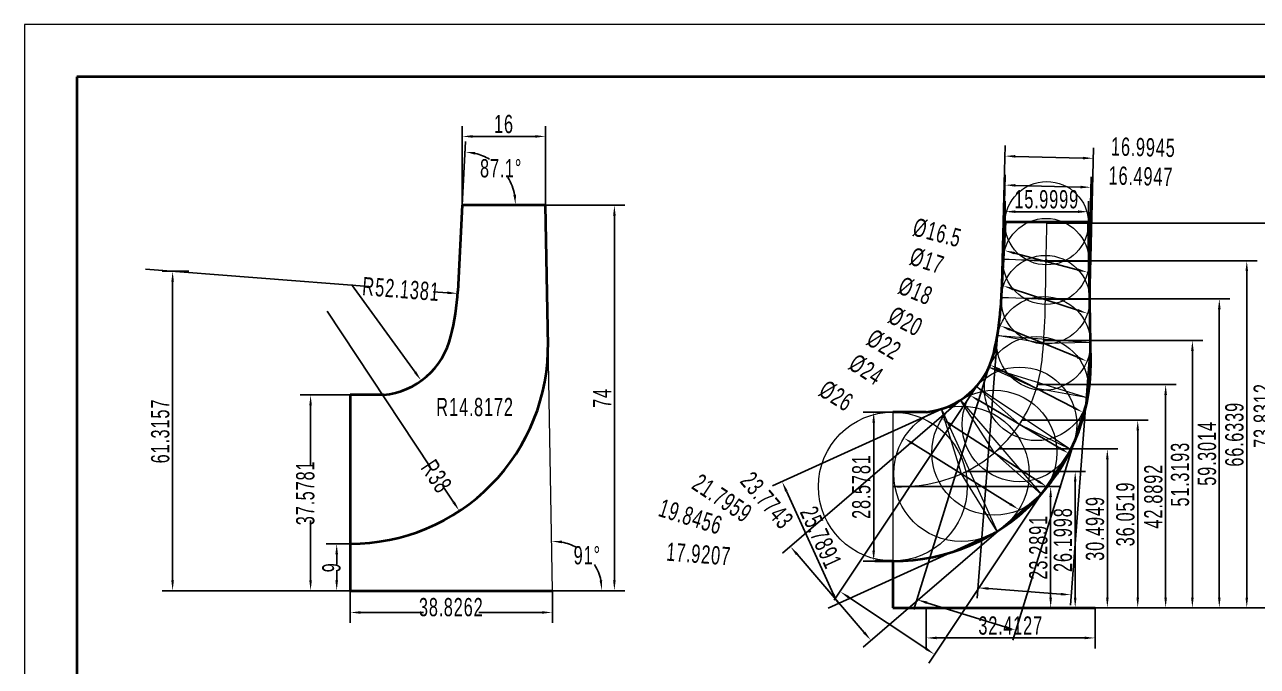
# Model space of a CAD drawing. Header units: millimetres. Extents: x -210 to 210, y -148 to 148.
# Drawn here: x -210 to 26.6, y 25.4 to 148.5 of the extents above; entities that cross this region are included whole.
import ezdxf

# ---------------------------------------------------------------- set-up
doc = ezdxf.new("R2010")
doc.units = ezdxf.units.MM
doc.header["$PDSIZE"] = -10
doc.layers.get('0').update_dxf_attribs({"lineweight": 35})
for name, color, linetype, lineweight in [('尺寸线层', 3, 'Continuous', 18), ('粗实线层', 7, 'Continuous', 35), ('细实线层', 7, 'Continuous', 18)]:
    doc.layers.add(name, color=color, linetype=linetype, lineweight=lineweight)
doc.styles.add('标准', font='FSGB2312.ttf', dxfattribs={"width": 0.667})
doc.dimstyles.new('标准', dxfattribs={"dimtxt": 3.5, "dimasz": 2, "dimexe": 2, "dimexo": 0, "dimgap": 0, "dimtad": 1, "dimdec": 4, "dimdsep": 46, "dimtxsty": '标准', "dimblk": '_CAXARROW', "dimcen": 0, "dimdle": 8, "dimazin": 2, "dimtfac": 0.707107, "dimtdec": 4, "dimtmove": 2, "dimatfit": 3, "dimfxl": 0, "dimfrac": 2, "dimtolj": 1, "dimarcsym": 0})

# ---------------------------------------------------------------- blocks, each defined once
blk = doc.blocks.new('$CAXA_FRAME_13B17AC1$')
at = {"layer": '粗实线层'}
for p, q in [((-200, 138.5), (-200, -138.5)), ((200, 138.5), (-200, 138.5))]:
    blk.add_line(p, q, dxfattribs=at)
at = {"layer": '细实线层'}
for p, q in [((210, 148.5), (-210, 148.5)), ((-210, 148.5), (-210, -148.5))]:
    blk.add_line(p, q, dxfattribs=at)
blk = doc.blocks.new('_CAXARROW_1')
blk.add_hatch(color=0).paths.add_polyline_path([(0, 0), (-1, 0.125), (-1, -0.125)], flags=0)
blk = doc.blocks.new('*X3')
at = {"layer": '尺寸线层', "color": 0, "linetype": 'Continuous', "lineweight": -2, "transparency": 16777216}
blk.add_line((-108.71, 39.86), (-97.19, 39.86), dxfattribs=at)
for start, end in [(60.8622, 78.945), (12.055, 31.971)]:
    blk.add_arc((-108.71, 39.86), 9.52, start, end, dxfattribs=at)
at = {"layer": '尺寸线层', "color": 0, "lineweight": -2, "transparency": 16777216, "xscale": 2, "yscale": 2, "zscale": 2}
for p, rotation in [((-108.87, 49.39), 174.972476235462), ((-99.19, 39.86), 276.0275237645379)]:
    blk.add_blockref('_CAXARROW_1', p, dxfattribs=dict(at, rotation=rotation))
at = {"layer": '尺寸线层', "color": 0, "transparency": 16777216, "insert": (-102.03, 46.66), "char_height": 3.5, "width": 8.7979, "attachment_point": 5, "line_spacing_factor": 1.15057, "style": '标准'}
blk.add_mtext('\\T1.1;91%%D', dxfattribs=at)
blk = doc.blocks.new('_CAXARROW')
blk.add_hatch(color=0).paths.add_polyline_path([(0, 0), (-1, 0.125), (-1, -0.125)], flags=0)
blk = doc.blocks.new('*X5')
at = {"layer": '尺寸线层', "color": 0, "linetype": 'Continuous', "lineweight": -2, "transparency": 16777216}
for p, q in [((-110, 113.86), (-94.81, 113.86)), ((-96.81, 111.86), (-96.81, 41.86)), ((-108.71, 39.86), (-94.81, 39.86))]:
    blk.add_line(p, q, dxfattribs=at)
at = {"layer": '尺寸线层', "color": 0, "lineweight": -2, "transparency": 16777216, "xscale": 2, "yscale": 2, "zscale": 2}
for p, rotation in [((-96.81, 113.86), 90), ((-96.81, 39.86), 270)]:
    blk.add_blockref('_CAXARROW_1', p, dxfattribs=dict(at, rotation=rotation))
at = {"layer": '尺寸线层', "color": 0, "transparency": 16777216, "insert": (-99.16, 76.86), "char_height": 3.5, "width": 7, "attachment_point": 5, "rotation": 90, "line_spacing_factor": 1.15057, "style": '标准'}
blk.add_mtext('\\T1.1;74', dxfattribs=at)
blk = doc.blocks.new('*X6')
at = {"layer": '尺寸线层', "color": 0, "linetype": 'Continuous', "lineweight": -2, "transparency": 16777216}
for p, q in [((-126, 113.86), (-126, 129.05)), ((-110, 113.86), (-110, 129.05)), ((-124, 127.05), (-112, 127.05))]:
    blk.add_line(p, q, dxfattribs=at)
at = {"layer": '尺寸线层', "color": 0, "lineweight": -2, "transparency": 16777216, "xscale": 2, "yscale": 2, "zscale": 2, "rotation": 180}
blk.add_blockref('_CAXARROW_1', (-126, 127.05), dxfattribs=at)
at = {"layer": '尺寸线层', "color": 0, "lineweight": -2, "transparency": 16777216, "xscale": 2, "yscale": 2, "zscale": 2}
blk.add_blockref('_CAXARROW_1', (-110, 127.05), dxfattribs=at)
at = {"layer": '尺寸线层', "color": 0, "transparency": 16777216, "insert": (-118, 129.41), "char_height": 3.5, "width": 7, "attachment_point": 5, "line_spacing_factor": 1.15057, "style": '标准'}
blk.add_mtext('\\T1.1;16', dxfattribs=at)
blk = doc.blocks.new('*X7')
at = {"layer": '尺寸线层', "color": 0, "linetype": 'Continuous', "lineweight": -2, "transparency": 16777216}
blk.add_line((-126, 113.86), (-125.38, 126.09), dxfattribs=at)
for start, end in [(59.2915, 75.8917), (11.2033, 31.2073)]:
    blk.add_arc((-126, 113.86), 10.24, start, end, dxfattribs=at)
at = {"layer": '尺寸线层', "color": 0, "lineweight": -2, "transparency": 16777216, "xscale": 2, "yscale": 2, "zscale": 2}
for p, rotation in [((-125.48, 124.1), 171.4933758377572), ((-115.76, 113.86), 275.6016634999436)]:
    blk.add_blockref('_CAXARROW_1', p, dxfattribs=dict(at, rotation=rotation))
at = {"layer": '尺寸线层', "color": 0, "transparency": 16777216, "insert": (-118.57, 120.92), "char_height": 3.5, "width": 15.9049, "attachment_point": 5, "line_spacing_factor": 1.15057, "style": '标准'}
blk.add_mtext('\\T1.1;87.1%%D', dxfattribs=at)
blk = doc.blocks.new('*X8')
at = {"layer": '尺寸线层', "color": 0, "linetype": 'Continuous', "lineweight": -2, "transparency": 16777216}
blk.add_line((-147.28, 98.66), (-135.05, 81.81), dxfattribs=at)
at = {"layer": '尺寸线层', "color": 0, "lineweight": -2, "transparency": 16777216, "xscale": 2, "yscale": 2, "zscale": 2, "rotation": 305.9580076394519}
blk.add_blockref('_CAXARROW_1', (-133.88, 80.19), dxfattribs=at)
at = {"layer": '尺寸线层', "color": 0, "transparency": 16777216, "insert": (-123.55, 75.1), "char_height": 3.5, "width": 20.1398, "attachment_point": 5, "line_spacing_factor": 1.15057, "style": '标准'}
blk.add_mtext('\\T1.1;R14.8172', dxfattribs=at)
blk = doc.blocks.new('*X9')
at = {"layer": '尺寸线层', "color": 0, "linetype": 'Continuous', "lineweight": -2, "transparency": 16777216}
for p, q in [((-186.82, 101.61), (-143.92, 98.24)), ((-128.87, 97.05), (-131.56, 97.26))]:
    blk.add_line(p, q, dxfattribs=at)
at = {"layer": '尺寸线层', "color": 0, "lineweight": -2, "transparency": 16777216, "xscale": 2, "yscale": 2, "zscale": 2, "rotation": 355.5006419144563}
blk.add_blockref('_CAXARROW_1', (-126.87, 96.9), dxfattribs=at)
at = {"layer": '尺寸线层', "color": 0, "transparency": 16777216, "insert": (-137.74, 97.75), "char_height": 3.5, "width": 20.1398, "attachment_point": 5, "rotation": 355.5006, "line_spacing_factor": 1.15057, "style": '标准'}
blk.add_mtext('\\T1.1;R52.1381', dxfattribs=at)
blk = doc.blocks.new('*X10')
at = {"layer": '尺寸线层', "color": 0, "linetype": 'Continuous', "lineweight": -2, "transparency": 16777216}
for p, q in [((-178.49, 101.18), (-183.6, 101.18)), ((-181.6, 99.18), (-181.6, 41.86)), ((-147.53, 39.86), (-183.6, 39.86))]:
    blk.add_line(p, q, dxfattribs=at)
at = {"layer": '尺寸线层', "color": 0, "lineweight": -2, "transparency": 16777216, "xscale": 2, "yscale": 2, "zscale": 2}
for p, rotation in [((-181.6, 101.18), 90), ((-181.6, 39.86), 270)]:
    blk.add_blockref('_CAXARROW_1', p, dxfattribs=dict(at, rotation=rotation))
at = {"layer": '尺寸线层', "color": 0, "transparency": 16777216, "insert": (-183.96, 70.52), "char_height": 3.5, "width": 16.3087, "attachment_point": 5, "rotation": 90, "line_spacing_factor": 1.15057, "style": '标准'}
blk.add_mtext('\\T1.1;61.3157', dxfattribs=at)
blk = doc.blocks.new('*X11')
at = {"layer": '尺寸线层', "color": 0, "linetype": 'Continuous', "lineweight": -2, "transparency": 16777216}
for p, q in [((-29.2, 62.77), (-6.36, 62.77)), ((-8.36, 60.77), (-8.36, 38.57)), ((-4.54, 36.57), (-10.36, 36.57))]:
    blk.add_line(p, q, dxfattribs=at)
at = {"layer": '尺寸线层', "color": 0, "lineweight": -2, "transparency": 16777216, "xscale": 2, "yscale": 2, "zscale": 2}
for p, rotation in [((-8.36, 62.77), 90), ((-8.36, 36.57), 270)]:
    blk.add_blockref('_CAXARROW_1', p, dxfattribs=dict(at, rotation=rotation))
at = {"layer": '尺寸线层', "color": 0, "transparency": 16777216, "insert": (-10.71, 49.67), "char_height": 3.5, "width": 12.8057, "attachment_point": 5, "rotation": 90, "line_spacing_factor": 1.15057, "style": '标准'}
blk.add_mtext('\\T1.1;26.1998', dxfattribs=at)
blk = doc.blocks.new('*X12')
at = {"layer": '尺寸线层', "color": 0, "linetype": 'Continuous', "lineweight": -2, "transparency": 16777216}
for p, q in [((-23.05, 67.07), (-0.19, 67.07)), ((-2.19, 65.07), (-2.19, 38.57)), ((-4.54, 36.57), (-0.19, 36.57))]:
    blk.add_line(p, q, dxfattribs=at)
at = {"layer": '尺寸线层', "color": 0, "lineweight": -2, "transparency": 16777216, "xscale": 2, "yscale": 2, "zscale": 2}
for p, rotation in [((-2.19, 67.07), 90), ((-2.19, 36.57), 270)]:
    blk.add_blockref('_CAXARROW_1', p, dxfattribs=dict(at, rotation=rotation))
at = {"layer": '尺寸线层', "color": 0, "transparency": 16777216, "insert": (-4.55, 51.82), "char_height": 3.5, "width": 16.1068, "attachment_point": 5, "rotation": 90, "line_spacing_factor": 1.15057, "style": '标准'}
blk.add_mtext('\\T1.1;30.4949', dxfattribs=at)
blk = doc.blocks.new('*X13')
at = {"layer": '尺寸线层', "color": 0, "linetype": 'Continuous', "lineweight": -2, "transparency": 16777216}
for p, q in [((-18.51, 72.62), (5.64, 72.62)), ((3.64, 70.62), (3.64, 38.57)), ((-4.54, 36.57), (5.64, 36.57))]:
    blk.add_line(p, q, dxfattribs=at)
at = {"layer": '尺寸线层', "color": 0, "lineweight": -2, "transparency": 16777216, "xscale": 2, "yscale": 2, "zscale": 2}
for p, rotation in [((3.64, 72.62), 90), ((3.64, 36.57), 270)]:
    blk.add_blockref('_CAXARROW_1', p, dxfattribs=dict(at, rotation=rotation))
at = {"layer": '尺寸线层', "color": 0, "transparency": 16777216, "insert": (1.28, 54.6), "char_height": 3.5, "width": 16.0816, "attachment_point": 5, "rotation": 90, "line_spacing_factor": 1.15057, "style": '标准'}
blk.add_mtext('\\T1.1;36.0519', dxfattribs=at)
blk = doc.blocks.new('*X14')
at = {"layer": '尺寸线层', "color": 0, "linetype": 'Continuous', "lineweight": -2, "transparency": 16777216}
for p, q in [((-15.55, 79.46), (11, 79.46)), ((9, 77.46), (9, 38.57)), ((-4.54, 36.57), (11, 36.57))]:
    blk.add_line(p, q, dxfattribs=at)
at = {"layer": '尺寸线层', "color": 0, "lineweight": -2, "transparency": 16777216, "xscale": 2, "yscale": 2, "zscale": 2}
for p, rotation in [((9, 79.46), 90), ((9, 36.57), 270)]:
    blk.add_blockref('_CAXARROW_1', p, dxfattribs=dict(at, rotation=rotation))
at = {"layer": '尺寸线层', "color": 0, "transparency": 16777216, "insert": (6.65, 58.01), "char_height": 3.5, "width": 16.3844, "attachment_point": 5, "rotation": 90, "line_spacing_factor": 1.15057, "style": '标准'}
blk.add_mtext('\\T1.1;42.8892', dxfattribs=at)
blk = doc.blocks.new('*X15')
at = {"layer": '尺寸线层', "color": 0, "linetype": 'Continuous', "lineweight": -2, "transparency": 16777216}
for p, q in [((-14.38, 87.89), (16.13, 87.89)), ((14.13, 85.89), (14.13, 38.57)), ((-4.54, 36.57), (16.13, 36.57))]:
    blk.add_line(p, q, dxfattribs=at)
at = {"layer": '尺寸线层', "color": 0, "lineweight": -2, "transparency": 16777216, "xscale": 2, "yscale": 2, "zscale": 2}
for p, rotation in [((14.13, 87.89), 90), ((14.13, 36.57), 270)]:
    blk.add_blockref('_CAXARROW_1', p, dxfattribs=dict(at, rotation=rotation))
at = {"layer": '尺寸线层', "color": 0, "transparency": 16777216, "insert": (11.77, 62.23), "char_height": 3.5, "width": 16.2835, "attachment_point": 5, "rotation": 90, "line_spacing_factor": 1.15057, "style": '标准'}
blk.add_mtext('\\T1.1;51.3193', dxfattribs=at)
blk = doc.blocks.new('*X16')
at = {"layer": '尺寸线层', "color": 0, "linetype": 'Continuous', "lineweight": -2, "transparency": 16777216}
for p, q in [((-14.07, 95.87), (21.3, 95.87)), ((19.3, 93.87), (19.3, 38.57)), ((-4.54, 36.57), (21.3, 36.57))]:
    blk.add_line(p, q, dxfattribs=at)
at = {"layer": '尺寸线层', "color": 0, "lineweight": -2, "transparency": 16777216, "xscale": 2, "yscale": 2, "zscale": 2}
for p, rotation in [((19.3, 95.87), 90), ((19.3, 36.57), 270)]:
    blk.add_blockref('_CAXARROW_1', p, dxfattribs=dict(at, rotation=rotation))
at = {"layer": '尺寸线层', "color": 0, "transparency": 16777216, "insert": (16.95, 66.22), "char_height": 3.5, "width": 12.8562, "attachment_point": 5, "rotation": 90, "line_spacing_factor": 1.15057, "style": '标准'}
blk.add_mtext('\\T1.1;59.3014', dxfattribs=at)
blk = doc.blocks.new('*X17')
at = {"layer": '尺寸线层', "color": 0, "linetype": 'Continuous', "lineweight": -2, "transparency": 16777216}
for p, q in [((-13.95, 103.2), (26.57, 103.2)), ((24.57, 101.2), (24.57, 38.57)), ((-4.54, 36.57), (26.57, 36.57))]:
    blk.add_line(p, q, dxfattribs=at)
at = {"layer": '尺寸线层', "color": 0, "lineweight": -2, "transparency": 16777216, "xscale": 2, "yscale": 2, "zscale": 2}
for p, rotation in [((24.57, 103.2), 90), ((24.57, 36.57), 270)]:
    blk.add_blockref('_CAXARROW_1', p, dxfattribs=dict(at, rotation=rotation))
at = {"layer": '尺寸线层', "color": 0, "transparency": 16777216, "insert": (22.21, 69.89), "char_height": 3.5, "width": 16.4349, "attachment_point": 5, "rotation": 90, "line_spacing_factor": 1.15057, "style": '标准'}
blk.add_mtext('\\T1.1;66.6339', dxfattribs=at)
blk = doc.blocks.new('*X18')
at = {"layer": '尺寸线层', "color": 0, "linetype": 'Continuous', "lineweight": -2, "transparency": 16777216}
for p, q in [((-34.04, 74.74), (-66.45, 59.99)), ((-63.8, 59), (-54.78, 39.17)), ((-23.36, 51.26), (-55.77, 36.52))]:
    blk.add_line(p, q, dxfattribs=at)
at = {"layer": '尺寸线层', "color": 0, "lineweight": -2, "transparency": 16777216, "xscale": 2, "yscale": 2, "zscale": 2}
for p, rotation in [((-64.63, 60.82), 114.4580052466099), ((-53.95, 37.35), 294.4580052466098)]:
    blk.add_blockref('_CAXARROW_1', p, dxfattribs=dict(at, rotation=rotation))
at = {"layer": '尺寸线层', "color": 0, "transparency": 16777216, "insert": (-57.15, 50.06), "char_height": 3.5, "width": 16.3592, "attachment_point": 5, "rotation": 294.458, "line_spacing_factor": 1.15057, "style": '标准'}
blk.add_mtext('\\T1.1;25.7891', dxfattribs=at)
blk = doc.blocks.new('*X19')
at = {"layer": '尺寸线层', "color": 0, "linetype": 'Continuous', "lineweight": -2, "transparency": 16777216}
for p, q in [((-30.38, 76.44), (-64.57, 47.07)), ((-14.89, 58.41), (-49.08, 29.04)), ((-61.75, 46.86), (-48.86, 31.86))]:
    blk.add_line(p, q, dxfattribs=at)
at = {"layer": '尺寸线层', "color": 0, "lineweight": -2, "transparency": 16777216, "xscale": 2, "yscale": 2, "zscale": 2}
for p, rotation in [((-63.05, 48.37), 130.6642024440327), ((-47.56, 30.34), 310.6642024440327)]:
    blk.add_blockref('_CAXARROW_1', p, dxfattribs=dict(at, rotation=rotation))
at = {"layer": '尺寸线层', "color": 0, "transparency": 16777216, "insert": (-67.51, 57.18), "char_height": 3.5, "width": 16.3592, "attachment_point": 5, "rotation": 310.6642, "line_spacing_factor": 1.15057, "style": '标准'}
blk.add_mtext('\\T1.1;23.7743', dxfattribs=at)
blk = doc.blocks.new('*X20')
at = {"layer": '尺寸线层', "color": 0, "linetype": 'Continuous', "lineweight": -2, "transparency": 16777216}
for p, q in [((-24.91, 82.79), (-39.32, 36.25)), ((-5.95, 76.92), (-20.36, 30.38)), ((-36.82, 37.57), (-21.68, 32.88))]:
    blk.add_line(p, q, dxfattribs=at)
at = {"layer": '尺寸线层', "color": 0, "lineweight": -2, "transparency": 16777216, "xscale": 2, "yscale": 2, "zscale": 2}
for p, rotation in [((-38.73, 38.16), 162.7956615361436), ((-19.77, 32.29), 342.7956615361436)]:
    blk.add_blockref('_CAXARROW_1', p, dxfattribs=dict(at, rotation=rotation))
at = {"layer": '尺寸线层', "color": 0, "transparency": 16777216, "insert": (-82.15, 54.07), "char_height": 3.5, "width": 16.1825, "attachment_point": 5, "rotation": 342.7957, "line_spacing_factor": 1.15057, "style": '标准'}
blk.add_mtext('\\T1.1;19.8456', dxfattribs=at)
blk = doc.blocks.new('*X21')
at = {"layer": '尺寸线层', "color": 0, "linetype": 'Continuous', "lineweight": -2, "transparency": 16777216}
for p, q in [((-23.29, 88.85), (-27.16, 38.44)), ((-5.43, 87.49), (-9.29, 37.07)), ((-25.01, 40.28), (-11.13, 39.22))]:
    blk.add_line(p, q, dxfattribs=at)
at = {"layer": '尺寸线层', "color": 0, "lineweight": -2, "transparency": 16777216, "xscale": 2, "yscale": 2, "zscale": 2}
for p, rotation in [((-27, 40.43), 175.6207844646236), ((-9.13, 39.07), 355.6207844646237)]:
    blk.add_blockref('_CAXARROW_1', p, dxfattribs=dict(at, rotation=rotation))
at = {"layer": '尺寸线层', "color": 0, "transparency": 16777216, "insert": (-80.61, 46.9), "char_height": 3.5, "width": 16.2077, "attachment_point": 5, "rotation": 355.6208, "line_spacing_factor": 1.15057, "style": '标准'}
blk.add_mtext('\\T1.1;17.9207', dxfattribs=at)
blk = doc.blocks.new('*X22')
at = {"layer": '尺寸线层', "color": 0, "linetype": 'Continuous', "lineweight": -2, "transparency": 16777216}
for p, q in [((-22.19, 103.48), (-21.78, 119.71)), ((-5.7, 103.06), (-5.29, 119.29)), ((-19.83, 117.66), (-7.34, 117.34))]:
    blk.add_line(p, q, dxfattribs=at)
at = {"layer": '尺寸线层', "color": 0, "lineweight": -2, "transparency": 16777216, "xscale": 2, "yscale": 2, "zscale": 2}
for p, rotation in [((-21.83, 117.71), 178.5475211403975), ((-5.34, 117.29), 358.5475211403976)]:
    blk.add_blockref('_CAXARROW_1', p, dxfattribs=dict(at, rotation=rotation))
at = {"layer": '尺寸线层', "color": 0, "transparency": 16777216, "insert": (4.27, 119.4), "char_height": 3.5, "width": 16.2077, "attachment_point": 5, "rotation": 358.5475, "line_spacing_factor": 1.15057, "style": '标准'}
blk.add_mtext('\\T1.1;16.4947', dxfattribs=at)
blk = doc.blocks.new('*X23')
at = {"layer": '尺寸线层', "color": 0, "linetype": 'Continuous', "lineweight": -2, "transparency": 16777216}
blk.add_line((-20.86, 56.51), (-39.55, 68.12), dxfattribs=at)
at = {"layer": '尺寸线层', "color": 0, "lineweight": -2, "transparency": 16777216, "xscale": 2, "yscale": 2, "zscale": 2}
for p, rotation in [((-41.24, 69.18), 148.1337594103956), ((-19.16, 55.45), 328.1337594103957)]:
    blk.add_blockref('_CAXARROW_1', p, dxfattribs=dict(at, rotation=rotation))
at = {"layer": '尺寸线层', "color": 0, "transparency": 16777216, "insert": (-54.19, 77.23), "char_height": 3.5, "width": 11.5236, "attachment_point": 5, "rotation": 328.1338, "line_spacing_factor": 1.15057, "style": '标准'}
blk.add_mtext('\\T1.1;%%C26', dxfattribs=at)
blk = doc.blocks.new('*X24')
at = {"layer": '尺寸线层', "color": 0, "linetype": 'Continuous', "lineweight": -2, "transparency": 16777216}
blk.add_line((-15.49, 60.92), (-32.28, 71.78), dxfattribs=at)
at = {"layer": '尺寸线层', "color": 0, "lineweight": -2, "transparency": 16777216, "xscale": 2, "yscale": 2, "zscale": 2}
for p, rotation in [((-33.96, 72.87), 147.1045099092018), ((-13.81, 59.83), 327.1045099092019)]:
    blk.add_blockref('_CAXARROW_1', p, dxfattribs=dict(at, rotation=rotation))
at = {"layer": '尺寸线层', "color": 0, "transparency": 16777216, "insert": (-48.47, 82.26), "char_height": 3.5, "width": 11.5236, "attachment_point": 5, "rotation": 327.1045, "line_spacing_factor": 1.15057, "style": '标准'}
blk.add_mtext('\\T1.1;%%C24', dxfattribs=at)
blk = doc.blocks.new('*X25')
at = {"layer": '尺寸线层', "color": 0, "linetype": 'Continuous', "lineweight": -2, "transparency": 16777216}
blk.add_line((-8.67, 75.02), (-22.92, 82.31), dxfattribs=at)
at = {"layer": '尺寸线层', "color": 0, "lineweight": -2, "transparency": 16777216, "xscale": 2, "yscale": 2, "zscale": 2}
for p, rotation in [((-24.7, 83.23), 152.8935827252799), ((-6.89, 74.11), 332.8935827252799)]:
    blk.add_blockref('_CAXARROW_1', p, dxfattribs=dict(at, rotation=rotation))
at = {"layer": '尺寸线层', "color": 0, "transparency": 16777216, "insert": (-40.89, 91.52), "char_height": 3.5, "width": 11.7255, "attachment_point": 5, "rotation": 332.8936, "line_spacing_factor": 1.15057, "style": '标准'}
blk.add_mtext('\\T1.1;%%C20', dxfattribs=at)
blk = doc.blocks.new('*X26')
at = {"layer": '尺寸线层', "color": 0, "linetype": 'Continuous', "lineweight": -2, "transparency": 16777216}
blk.add_line((-7.95, 84.68), (-20.9, 89.98), dxfattribs=at)
at = {"layer": '尺寸线层', "color": 0, "lineweight": -2, "transparency": 16777216, "xscale": 2, "yscale": 2, "zscale": 2}
for p, rotation in [((-22.75, 90.74), 157.7592431207555), ((-6.09, 83.92), 337.7592431207555)]:
    blk.add_blockref('_CAXARROW_1', p, dxfattribs=dict(at, rotation=rotation))
at = {"layer": '尺寸线层', "color": 0, "transparency": 16777216, "insert": (-38.98, 97.37), "char_height": 3.5, "width": 11.4984, "attachment_point": 5, "rotation": 337.7592, "line_spacing_factor": 1.15057, "style": '标准'}
blk.add_mtext('\\T1.1;%%C18', dxfattribs=at)
blk = doc.blocks.new('*X27')
at = {"layer": '尺寸线层', "color": 0, "linetype": 'Continuous', "lineweight": -2, "transparency": 16777216}
blk.add_line((-7.89, 93.71), (-20.25, 97.75), dxfattribs=at)
at = {"layer": '尺寸线层', "color": 0, "lineweight": -2, "transparency": 16777216, "xscale": 2, "yscale": 2, "zscale": 2}
for p, rotation in [((-22.15, 98.37), 161.8816742978007), ((-5.99, 93.08), 341.8816742978008)]:
    blk.add_blockref('_CAXARROW_1', p, dxfattribs=dict(at, rotation=rotation))
at = {"layer": '尺寸线层', "color": 0, "transparency": 16777216, "insert": (-36.78, 103.16), "char_height": 3.5, "width": 11.5236, "attachment_point": 5, "rotation": 341.8817, "line_spacing_factor": 1.15057, "style": '标准'}
blk.add_mtext('\\T1.1;%%C17', dxfattribs=at)
blk = doc.blocks.new('*X28')
at = {"layer": '尺寸线层', "color": 0, "linetype": 'Continuous', "lineweight": -2, "transparency": 16777216}
blk.add_line((-7.9, 101.48), (-19.99, 104.65), dxfattribs=at)
at = {"layer": '尺寸线层', "color": 0, "lineweight": -2, "transparency": 16777216, "xscale": 2, "yscale": 2, "zscale": 2}
for p, rotation in [((-21.93, 105.16), 165.264996052145), ((-5.97, 100.97), 345.264996052145)]:
    blk.add_blockref('_CAXARROW_1', p, dxfattribs=dict(at, rotation=rotation))
at = {"layer": '尺寸线层', "color": 0, "transparency": 16777216, "insert": (-34.81, 108.55), "char_height": 3.5, "width": 18.6053, "attachment_point": 5, "rotation": 345.265, "line_spacing_factor": 1.15057, "style": '标准'}
blk.add_mtext('\\T1.1;%%C16.5', dxfattribs=at)
blk = doc.blocks.new('*X29')
at = {"layer": '尺寸线层', "color": 0, "linetype": 'Continuous', "lineweight": -2, "transparency": 16777216}
for p, q in [((-43.36, 74.15), (-49.04, 74.15)), ((-47.04, 47.57), (-47.04, 72.15)), ((-43.36, 45.57), (-49.04, 45.57))]:
    blk.add_line(p, q, dxfattribs=at)
at = {"layer": '尺寸线层', "color": 0, "lineweight": -2, "transparency": 16777216, "xscale": 2, "yscale": 2, "zscale": 2}
for p, rotation in [((-47.04, 74.15), 90), ((-47.04, 45.57), 270)]:
    blk.add_blockref('_CAXARROW_1', p, dxfattribs=dict(at, rotation=rotation))
at = {"layer": '尺寸线层', "color": 0, "transparency": 16777216, "insert": (-49.4, 59.86), "char_height": 3.5, "width": 16.3339, "attachment_point": 5, "rotation": 90, "line_spacing_factor": 1.15057, "style": '标准'}
blk.add_mtext('\\T1.1;28.5781', dxfattribs=at)
blk = doc.blocks.new('*X30')
at = {"layer": '尺寸线层', "color": 0, "linetype": 'Continuous', "lineweight": -2, "transparency": 16777216}
for p, q in [((-21.83, 110.57), (-21.83, 114.61)), ((-5.83, 110.57), (-5.83, 114.61)), ((-19.83, 112.61), (-7.83, 112.61))]:
    blk.add_line(p, q, dxfattribs=at)
at = {"layer": '尺寸线层', "color": 0, "lineweight": -2, "transparency": 16777216, "xscale": 2, "yscale": 2, "zscale": 2, "rotation": 180}
blk.add_blockref('_CAXARROW_1', (-21.83, 112.61), dxfattribs=at)
at = {"layer": '尺寸线层', "color": 0, "lineweight": -2, "transparency": 16777216, "xscale": 2, "yscale": 2, "zscale": 2}
blk.add_blockref('_CAXARROW_1', (-5.83, 112.61), dxfattribs=at)
at = {"layer": '尺寸线层', "color": 0, "transparency": 16777216, "insert": (-13.83, 114.97), "char_height": 3.5, "width": 7, "attachment_point": 5, "line_spacing_factor": 1.15057, "style": '标准'}
blk.add_mtext('\\T1.1;15.9999', dxfattribs=at)
blk = doc.blocks.new('*X31')
at = {"layer": '尺寸线层', "color": 0, "linetype": 'Continuous', "lineweight": -2, "transparency": 16777216}
for p, q in [((-43.36, 59.86), (-11.07, 59.86)), ((-13.07, 57.86), (-13.07, 38.57)), ((-36.95, 36.57), (-11.07, 36.57))]:
    blk.add_line(p, q, dxfattribs=at)
at = {"layer": '尺寸线层', "color": 0, "lineweight": -2, "transparency": 16777216, "xscale": 2, "yscale": 2, "zscale": 2}
for p, rotation in [((-13.07, 59.86), 90), ((-13.07, 36.57), 270)]:
    blk.add_blockref('_CAXARROW_1', p, dxfattribs=dict(at, rotation=rotation))
at = {"layer": '尺寸线层', "color": 0, "transparency": 16777216, "insert": (-15.43, 48.21), "char_height": 3.5, "width": 16.3592, "attachment_point": 5, "rotation": 90, "line_spacing_factor": 1.15057, "style": '标准'}
blk.add_mtext('\\T1.1;23.2891', dxfattribs=at)
blk = doc.blocks.new('*X32')
at = {"layer": '尺寸线层', "color": 0, "linetype": 'Continuous', "lineweight": -2, "transparency": 16777216}
for p, q in [((-13.83, 110.4), (32.02, 110.4)), ((30.02, 108.4), (30.02, 38.57)), ((-4.54, 36.57), (32.02, 36.57))]:
    blk.add_line(p, q, dxfattribs=at)
at = {"layer": '尺寸线层', "color": 0, "lineweight": -2, "transparency": 16777216, "xscale": 2, "yscale": 2, "zscale": 2}
for p, rotation in [((30.02, 110.4), 90), ((30.02, 36.57), 270)]:
    blk.add_blockref('_CAXARROW_1', p, dxfattribs=dict(at, rotation=rotation))
at = {"layer": '尺寸线层', "color": 0, "transparency": 16777216, "insert": (27.66, 73.49), "char_height": 3.5, "width": 16.4349, "attachment_point": 5, "rotation": 90, "line_spacing_factor": 1.15057, "style": '标准'}
blk.add_mtext('\\T1.1;73.8312', dxfattribs=at)
blk = doc.blocks.new('*X33')
at = {"layer": '尺寸线层', "color": 0, "linetype": 'Continuous', "lineweight": -2, "transparency": 16777216}
blk.add_line((-11.31, 67.23), (-26.82, 76.36), dxfattribs=at)
at = {"layer": '尺寸线层', "color": 0, "lineweight": -2, "transparency": 16777216, "xscale": 2, "yscale": 2, "zscale": 2}
for p, rotation in [((-28.55, 77.37), 149.5220053257659), ((-9.59, 66.21), 329.5220053257659)]:
    blk.add_blockref('_CAXARROW_1', p, dxfattribs=dict(at, rotation=rotation))
at = {"layer": '尺寸线层', "color": 0, "transparency": 16777216, "insert": (-45.04, 87.08), "char_height": 3.5, "width": 11.5236, "attachment_point": 5, "rotation": 329.522, "line_spacing_factor": 1.15057, "style": '标准'}
blk.add_mtext('\\T1.1;%%C22', dxfattribs=at)
blk = doc.blocks.new('*X34')
at = {"layer": '尺寸线层', "color": 0, "linetype": 'Continuous', "lineweight": -2, "transparency": 16777216}
for p, q in [((-27.31, 79.08), (-54.62, 38.08)), ((-9.17, 66.99), (-36.48, 25.99)), ((-51.85, 38.63), (-37.04, 28.77))]:
    blk.add_line(p, q, dxfattribs=at)
at = {"layer": '尺寸线层', "color": 0, "lineweight": -2, "transparency": 16777216, "xscale": 2, "yscale": 2, "zscale": 2}
for p, rotation in [((-53.51, 39.74), 146.3285051350834), ((-35.37, 27.66), 326.3285051350834)]:
    blk.add_blockref('_CAXARROW_1', p, dxfattribs=dict(at, rotation=rotation))
at = {"layer": '尺寸线层', "color": 0, "transparency": 16777216, "insert": (-76.08, 57.61), "char_height": 3.5, "width": 12.7804, "attachment_point": 5, "rotation": 326.3285, "line_spacing_factor": 1.15057, "style": '标准'}
blk.add_mtext('\\T1.1;21.7959', dxfattribs=at)
blk = doc.blocks.new('*X35')
at = {"layer": '尺寸线层', "color": 0, "linetype": 'Continuous', "lineweight": -2, "transparency": 16777216}
for p, q in [((-22.56, 96.16), (-21.82, 125.28)), ((-19.87, 123.23), (-6.88, 122.9)), ((-5.57, 95.73), (-4.83, 124.85))]:
    blk.add_line(p, q, dxfattribs=at)
at = {"layer": '尺寸线层', "color": 0, "lineweight": -2, "transparency": 16777216, "xscale": 2, "yscale": 2, "zscale": 2}
for p, rotation in [((-21.87, 123.28), 178.5475211233257), ((-4.88, 122.85), 358.5475211233256)]:
    blk.add_blockref('_CAXARROW_1', p, dxfattribs=dict(at, rotation=rotation))
at = {"layer": '尺寸线层', "color": 0, "transparency": 16777216, "insert": (4.73, 124.97), "char_height": 3.5, "width": 16.2077, "attachment_point": 5, "rotation": 358.5475, "line_spacing_factor": 1.15057, "style": '标准'}
blk.add_mtext('\\T1.1;16.9945', dxfattribs=at)
blk = doc.blocks.new('*X36')
at = {"layer": '尺寸线层', "color": 0, "linetype": 'Continuous', "lineweight": -2, "transparency": 16777216}
for p, q in [((-36.95, 36.57), (-36.95, 28.81)), ((-4.54, 36.57), (-4.54, 28.81)), ((-34.95, 30.81), (-6.54, 30.81))]:
    blk.add_line(p, q, dxfattribs=at)
at = {"layer": '尺寸线层', "color": 0, "lineweight": -2, "transparency": 16777216, "xscale": 2, "yscale": 2, "zscale": 2, "rotation": 180}
blk.add_blockref('_CAXARROW_1', (-36.95, 30.81), dxfattribs=at)
at = {"layer": '尺寸线层', "color": 0, "lineweight": -2, "transparency": 16777216, "xscale": 2, "yscale": 2, "zscale": 2}
blk.add_blockref('_CAXARROW_1', (-4.54, 30.81), dxfattribs=at)
at = {"layer": '尺寸线层', "color": 0, "transparency": 16777216, "insert": (-20.74, 33.17), "char_height": 3.5, "width": 15.9301, "attachment_point": 5, "line_spacing_factor": 1.15057, "style": '标准'}
blk.add_mtext('\\T1.1;32.4127', dxfattribs=at)
blk = doc.blocks.new('*X37')
at = {"layer": '尺寸线层', "color": 0, "linetype": 'Continuous', "lineweight": -2, "transparency": 16777216}
for p, q in [((-151.95, 93.54), (-132.16, 63.63)), ((-127.67, 56.84), (-129.73, 59.95))]:
    blk.add_line(p, q, dxfattribs=at)
at = {"layer": '尺寸线层', "color": 0, "lineweight": -2, "transparency": 16777216, "xscale": 2, "yscale": 2, "zscale": 2, "rotation": 303.4960987944019}
blk.add_blockref('_CAXARROW_1', (-126.56, 55.18), dxfattribs=at)
at = {"layer": '尺寸线层', "color": 0, "transparency": 16777216, "insert": (-130.94, 61.79), "char_height": 3.5, "width": 6.2811, "attachment_point": 5, "rotation": 303.4961, "line_spacing_factor": 1.15057, "style": '标准'}
blk.add_mtext('\\T1.1;R38', dxfattribs=at)
blk = doc.blocks.new('*X38')
at = {"layer": '尺寸线层', "color": 0, "linetype": 'Continuous', "lineweight": -2, "transparency": 16777216}
for p, q in [((-147.53, 39.86), (-147.53, 33.7)), ((-108.71, 39.86), (-108.71, 33.7)), ((-145.53, 35.7), (-133.44, 35.7)), ((-110.71, 35.7), (-122.8, 35.7))]:
    blk.add_line(p, q, dxfattribs=at)
at = {"layer": '尺寸线层', "color": 0, "lineweight": -2, "transparency": 16777216, "xscale": 2, "yscale": 2, "zscale": 2, "rotation": 180}
blk.add_blockref('_CAXARROW_1', (-147.53, 35.7), dxfattribs=at)
at = {"layer": '尺寸线层', "color": 0, "lineweight": -2, "transparency": 16777216, "xscale": 2, "yscale": 2, "zscale": 2}
blk.add_blockref('_CAXARROW_1', (-108.71, 35.7), dxfattribs=at)
at = {"layer": '尺寸线层', "color": 0, "transparency": 16777216, "insert": (-128.12, 36.7), "char_height": 3.5, "width": 13.265, "attachment_point": 5, "line_spacing_factor": 1.15057, "style": '标准'}
blk.add_mtext('\\T1.1;38.8262', dxfattribs=at)
blk = doc.blocks.new('*X39')
at = {"layer": '尺寸线层', "color": 0, "linetype": 'Continuous', "lineweight": -2, "transparency": 16777216}
for p, q in [((-147.53, 48.86), (-152.11, 48.86)), ((-150.11, 46.86), (-150.11, 44.89)), ((-150.11, 41.86), (-150.11, 43.84)), ((-147.53, 39.86), (-152.11, 39.86))]:
    blk.add_line(p, q, dxfattribs=at)
at = {"layer": '尺寸线层', "color": 0, "lineweight": -2, "transparency": 16777216, "xscale": 2, "yscale": 2, "zscale": 2}
for p, rotation in [((-150.11, 48.86), 90), ((-150.11, 39.86), 270)]:
    blk.add_blockref('_CAXARROW_1', p, dxfattribs=dict(at, rotation=rotation))
at = {"layer": '尺寸线层', "color": 0, "transparency": 16777216, "insert": (-151.11, 44.36), "char_height": 3.5, "width": 3.9568, "attachment_point": 5, "rotation": 90, "line_spacing_factor": 1.15057, "style": '标准'}
blk.add_mtext('\\T1.1;9', dxfattribs=at)
blk = doc.blocks.new('*X40')
at = {"layer": '尺寸线层', "color": 0, "linetype": 'Continuous', "lineweight": -2, "transparency": 16777216}
for p, q in [((-147.53, 77.44), (-157.12, 77.44)), ((-155.12, 75.44), (-155.12, 63.93)), ((-155.12, 41.86), (-155.12, 53.38)), ((-147.53, 39.86), (-157.12, 39.86))]:
    blk.add_line(p, q, dxfattribs=at)
at = {"layer": '尺寸线层', "color": 0, "lineweight": -2, "transparency": 16777216, "xscale": 2, "yscale": 2, "zscale": 2}
for p, rotation in [((-155.12, 77.44), 90), ((-155.12, 39.86), 270)]:
    blk.add_blockref('_CAXARROW_1', p, dxfattribs=dict(at, rotation=rotation))
at = {"layer": '尺寸线层', "color": 0, "transparency": 16777216, "insert": (-156.12, 58.65), "char_height": 3.5, "width": 13.1641, "attachment_point": 5, "rotation": 90, "line_spacing_factor": 1.15057, "style": '标准'}
blk.add_mtext('\\T1.1;37.5781', dxfattribs=at)

msp = doc.modelspace()

# ---------------------------------------------------------------- linework, layer by layer
at = {"layer": '尺寸线层'}
for p, q in [((-22.18838, 103.48302), (-5.69898, 103.06491)), ((-13.94898, 103.06491), (-22.18838, 103.48302)), ((-5.69898, 103.06491), (-13.94898, 103.06491)), ((-13.94545, 103.20428), (-13.94368, 103.27396)), ((-22.56004, 96.159), (-5.57096, 95.72822)), ((-14.07096, 95.72822), (-22.56004, 96.159)), ((-5.57096, 95.72822), (-14.07096, 95.72822)), ((-14.06732, 95.87182), (-14.0655, 95.94361)), ((-23.2942, 88.85432), (-5.4258, 87.48594)), ((-14.42442, 87.32886), (-23.2942, 88.85432)), ((-14.38148, 87.8897), (-14.36, 88.17013)), ((-108.70834, 39.86412), (-109.5403, 87.52731)), ((-5.4258, 87.48594), (-14.42442, 87.32886)), ((-24.90741, 82.78946), (-5.94979, 76.91952)), ((-15.79544, 78.66975), (-24.90741, 82.78946)), ((-27.30818, 79.07914), (-9.16894, 66.99481)), ((-19.06729, 71.79301), (-27.30818, 79.07914)), ((-5.94979, 76.91952), (-15.79544, 78.66975)), ((-15.55088, 79.45958), (-15.4286, 79.85449)), ((-23.88179, 66.352), (-30.38225, 76.43882)), ((-30.38225, 76.43882), (-14.89035, 58.40505)), ((-34.03833, 74.73572), (-23.36098, 51.26081)), ((-30.20385, 62.31409), (-34.03833, 74.73572)), ((-9.16894, 66.99481), (-19.06729, 71.79301)), ((-18.5148, 72.62232), (-18.23856, 73.03698)), ((-14.89035, 58.40505), (-23.88179, 66.352)), ((-23.05147, 67.06529), (-22.6363, 67.42194)), ((-23.36098, 51.26081), (-30.20385, 62.31409)), ((-29.20105, 62.77021), (-28.69965, 62.99826))]:
    msp.add_line(p, q, dxfattribs=at)
at = {"layer": '粗实线层'}
for p, q in [((-126.00001, 113.86412), (-126.83811, 97.34819)), ((-110.00001, 113.86412), (-126.00001, 113.86412)), ((-109.52873, 86.86422), (-110.00001, 113.86412)), ((-21.82874, 110.5704), (-22.66683, 94.05447)), ((-5.82874, 110.5704), (-21.82874, 110.5704)), ((-5.35745, 83.5705), (-5.82874, 110.5704)), ((-141.12101, 77.44223), (-147.53451, 77.44223)), ((-147.53451, 77.44223), (-147.53451, 48.86412)), ((-36.94973, 74.14851), (-43.36324, 74.14851)), ((-147.53451, 48.86412), (-147.53451, 39.86412)), ((-43.36324, 45.5704), (-46.83318, 45.5704)), ((-43.36324, 45.5704), (-43.36324, 36.5704)), ((-147.53451, 39.86412), (-108.70834, 39.86412)), ((-43.36324, 36.5704), (-11.0741, 36.5704)), ((-36.94973, 36.5704), (-4.53706, 36.5704))]:
    msp.add_line(p, q, dxfattribs=at)
for centre, radius, start, end in [((-178.8492, 100.98516), 52.1381, 346.3652238, 355.9999992), ((-74.67792, 97.69144), 52.1381, 346.3652238, 355.9999992), ((-142.5801, 92.18744), 14.81722, 275.6512054, 346.3652222), ((-147.53451, 86.86412), 38, 270, 1), ((-38.40882, 88.89371), 14.81722, 275.6512054, 346.3652222), ((-43.36324, 83.5704), 38, 270, 360)]:
    msp.add_arc(centre, radius, start, end, dxfattribs=at)
for p in [(-13.94898, 103.06491), (-13.94722, 103.1346), (-13.94545, 103.20428), (-13.94368, 103.27396)]:
    msp.add_point(p, dxfattribs=at)
at = {"layer": '细实线层'}
for p, q in [((-13.94898, 103.06491), (-13.94722, 103.1346)), ((-13.94722, 103.1346), (-13.94545, 103.20428)), ((-14.07096, 95.72822), (-14.06914, 95.80002)), ((-14.06914, 95.80002), (-14.06732, 95.87182)), ((-14.42442, 87.32886), (-14.40295, 87.60928)), ((-14.40295, 87.60928), (-14.38148, 87.8897)), ((-15.79544, 78.66975), (-15.67316, 79.06466)), ((-15.67316, 79.06466), (-15.55088, 79.45958)), ((-43.36324, 74.14851), (-43.36324, 45.5704)), ((-19.06729, 71.79301), (-18.79105, 72.20766)), ((-18.79105, 72.20766), (-18.5148, 72.62232)), ((-23.88179, 66.352), (-23.46663, 66.70865)), ((-23.46663, 66.70865), (-23.05147, 67.06529)), ((-30.20385, 62.31409), (-29.70245, 62.54215)), ((-29.70245, 62.54215), (-29.20105, 62.77021))]:
    msp.add_line(p, q, dxfattribs=at)
for centre, radius in [((-13.82701, 110.4016), 8), ((-13.94898, 103.06491), 8.25), ((-14.07096, 95.72822), 8.5), ((-14.42442, 87.32886), 9), ((-15.79544, 78.66975), 10), ((-19.06729, 71.79301), 11), ((-23.88179, 66.352), 12), ((-43.36324, 59.85945), 14.28905), ((-30.20385, 62.31409), 13)]:
    msp.add_circle(centre, radius, dxfattribs=at)
msp.add_open_spline([(-43.36324, 59.85945), (-38.90488, 59.67629), (-31.71236, 60.90936), (-23.71759, 66.04117), (-18.72012, 71.69372), (-15.23336, 78.91734), (-14.32524, 87.21918), (-14.04277, 95.3681), (-13.98508, 103.06602), (-13.80194, 108.01208), (-13.82813, 110.51413), (-13.82874, 110.5704)], degree=3, knots=[0, 0, 0, 0, 13.418005152, 20.937287363, 28.219717719, 35.853143761, 44.640846111, 53.067514807, 60.422562744, 67.777610682, 67.946818014, 67.946818014, 67.946818014, 67.946818014], dxfattribs=at)
for p in [(-14.07096, 95.72822), (-14.06914, 95.80002), (-14.06732, 95.87182), (-14.0655, 95.94361), (-14.40295, 87.60928), (-14.38148, 87.8897), (-14.36, 88.17013), (-14.42442, 87.32886), (-15.79544, 78.66975), (-15.67316, 79.06466), (-15.55088, 79.45958), (-15.4286, 79.85449), (-19.06729, 71.79301), (-18.79105, 72.20766), (-18.5148, 72.62232), (-18.23856, 73.03698), (-23.88179, 66.352), (-23.46663, 66.70865), (-23.05147, 67.06529), (-22.6363, 67.42194), (-30.20385, 62.31409), (-30.20385, 62.31409), (-30.20385, 62.31409), (-30.20385, 62.31409), (-30.20385, 62.31409), (-30.20385, 62.31409), (-30.20385, 62.31409), (-29.70245, 62.54215), (-29.70245, 62.54215), (-29.70245, 62.54215), (-29.70245, 62.54215), (-29.70245, 62.54215), (-29.70245, 62.54215), (-29.70245, 62.54215), (-29.20105, 62.77021), (-29.20105, 62.77021), (-29.20105, 62.77021), (-29.20105, 62.77021), (-29.20105, 62.77021), (-29.20105, 62.77021), (-29.20105, 62.77021), (-28.69965, 62.99826), (-28.69965, 62.99826), (-28.69965, 62.99826), (-28.69965, 62.99826), (-28.69965, 62.99826), (-28.69965, 62.99826), (-28.69965, 62.99826)]:
    msp.add_point(p, dxfattribs=at)

# ---------------------------------------------------------------- block references
at = {"layer": '粗实线层'}
msp.add_blockref('$CAXA_FRAME_13B17AC1$', (0, 0), dxfattribs=at)

# ---------------------------------------------------------------- dimensions: what is measured, and where the dimension line sits
at = {"layer": '尺寸线层'}
for base, p1, p2, override, picture, middle in [((-110.00001, 127.05372), (-126.00001, 113.86412), (-110.00001, 113.86412), {"dimsah": 1, "dimtfill": 1, "dimtzin": 0}, '*X6', (-118.00001, 129.4098)), ((-5.82879, 112.612672), (-21.828736, 110.570399), (-5.82879, 110.570399), {"dimsah": 1, "dimtfill": 1, "dimtzin": 8}, '*X30', (-13.828762, 114.968754)), ((-108.70834, 35.70461), (-147.53451, 39.86412), (-108.70834, 39.86412), {"dimsah": 1, "dimtzin": 8}, '*X38', (-128.12143, 36.70461)), ((-4.53706, 30.81389), (-36.94973, 36.5704), (-4.53706, 36.5704), {"dimsah": 1, "dimtfill": 1, "dimtzin": 8}, '*X36', (-20.7434, 33.16997))]:
    dim = msp.add_linear_dim(base=base, p1=p1, p2=p2, dimstyle='标准', override=override, dxfattribs=at)
    dim.commit()
    dim.dimension.update_dxf_attribs({"geometry": picture, "text_midpoint": middle, "dimtype": 160})
for base, line1, line2, picture, middle in [((-118.57465, 120.92224), ((-126.00001, 113.86412), (-126.83811, 97.34819)), ((-110.00001, 113.86412), (-126.00001, 113.86412)), '*X7', (-118.57465, 120.92224)), ((-102.03341, 46.65658), ((-141.12101, 39.86412), (-108.70834, 39.86412)), ((-108.70834, 39.86412), (-109.5403, 87.52731)), '*X3', (-102.03341, 46.65658))]:
    dim = msp.add_angular_dim_2l(base=base, line1=line1, line2=line2, dimstyle='标准', override={"dimtad": 0, "dimtih": 1, "dimtoh": 1, "dimsah": 1, "dimtdec": 2, "dimtfill": 1, "dimtzin": 8}, dxfattribs=at)
    dim.commit()
    dim.dimension.update_dxf_attribs({"geometry": picture, "text_midpoint": middle})
for base, p1, p2, angle, override, picture, middle in [((-4.88317, 122.85375), (-22.56004, 96.159), (-5.57096, 95.72822), 358.5475211, {"dimsah": 1, "dimtfill": 1, "dimtzin": 8}, '*X35', (4.72542, 124.96695)), ((-5.3383, 117.2896), (-22.18838, 103.48302), (-5.69898, 103.06491), 358.5475211, {"dimsah": 1, "dimtfill": 1, "dimtzin": 8}, '*X22', (4.27028, 119.4028)), ((-96.80655, 39.86412), (-110.00001, 113.86412), (-108.70834, 39.86412), 270, {"dimsah": 1, "dimtfill": 1, "dimtzin": 0}, '*X5', (-99.16263, 76.86412)), ((30.02014, 36.5704), (-13.82701, 110.4016), (-4.53706, 36.5704), 270, {"dimsah": 1, "dimtfill": 1, "dimtzin": 8}, '*X32', (27.66406, 73.486)), ((24.56566, 36.5704), (-13.94545, 103.20428), (-4.53706, 36.5704), 270, {"dimsah": 1, "dimtfill": 1, "dimtzin": 8}, '*X17', (22.20957, 69.88734)), ((-181.60471, 39.86412), (-178.49016, 101.17983), (-147.53451, 39.86412), 270, {"dimsah": 1, "dimtfill": 1, "dimtzin": 0}, '*X10', (-183.96079, 70.52197)), ((19.30385, 36.5704), (-14.06732, 95.87182), (-4.53706, 36.5704), 270, {"dimsah": 1, "dimtfill": 1, "dimtzin": 8}, '*X16', (16.94777, 66.22111)), ((-9.1339, 39.06515), (-23.2942, 88.85432), (-5.4258, 87.48594), 355.6207845, {"dimsah": 1, "dimtfill": 1, "dimtzin": 8}, '*X21', (-80.61468, 46.90219)), ((14.12953, 36.5704), (-14.38148, 87.8897), (-4.53706, 36.5704), 270, {"dimsah": 1, "dimtfill": 1, "dimtzin": 8}, '*X15', (11.77345, 62.23005)), ((-19.76917, 32.28829), (-24.90741, 82.78946), (-5.94979, 76.91952), 342.7956615, {"dimsah": 1, "dimtfill": 1, "dimtzin": 8}, '*X20', (-82.1452, 54.06851)), ((-35.37422, 27.65927), (-27.30818, 79.07914), (-9.16894, 66.99481), 326.3285051, {"dimsah": 1, "dimtfill": 1, "dimtzin": 8}, '*X34', (-76.08143, 57.6094)), ((9.00131, 36.5704), (-15.55088, 79.45958), (-4.53706, 36.5704), 270, {"dimsah": 1, "dimtfill": 1, "dimtzin": 8}, '*X14', (6.64523, 58.01499)), ((-155.12057, 39.86412), (-147.53451, 77.44223), (-147.53451, 39.86412), 90, {"dimsah": 1, "dimtzin": 8}, '*X40', (-156.12057, 58.65317)), ((-47.55959, 30.34057), (-30.38225, 76.43882), (-14.89035, 58.40505), 310.6642024, {"dimsah": 1, "dimtfill": 1, "dimtzin": 8}, '*X19', (-67.51324, 57.18388)), ((-53.95288, 37.34634), (-34.03833, 74.73572), (-23.36098, 51.26081), 294.4580052, {"dimsah": 1, "dimtfill": 1, "dimtzin": 8}, '*X18', (-57.14691, 50.05928)), ((-47.03907, 74.14851), (-43.36324, 45.5704), (-43.36324, 74.14851), 90, {"dimsah": 1, "dimtfill": 1, "dimtzin": 8}, '*X29', (-49.39515, 59.85945)), ((3.63709, 36.5704), (-18.5148, 72.62232), (-4.53706, 36.5704), 270, {"dimsah": 1, "dimtfill": 1, "dimtzin": 8}, '*X13', (1.28101, 54.59636)), ((-2.19279, 36.5704), (-23.05147, 67.06529), (-4.53706, 36.5704), 270, {"dimsah": 1, "dimtfill": 1, "dimtzin": 8}, '*X12', (-4.54887, 51.81784)), ((-8.35515, 36.5704), (-29.20105, 62.77021), (-4.53706, 36.5704), 270, {"dimsah": 1, "dimtfill": 1, "dimtzin": 8}, '*X11', (-10.71123, 49.6703)), ((-13.074104, 36.570399), (-43.363238, 59.859453), (-36.949735, 36.570399), 270, {"dimsah": 1, "dimtfill": 1, "dimtzin": 8}, '*X31', (-15.430186, 48.214926)), ((-150.11223, 39.86412), (-147.53451, 48.86412), (-147.53451, 39.86412), 90, {"dimsah": 1, "dimtzin": 8}, '*X39', (-151.11223, 44.36412))]:
    dim = msp.add_linear_dim(base=base, p1=p1, p2=p2, angle=angle, dimstyle='标准', override=override, dxfattribs=at)
    dim.commit()
    dim.dimension.update_dxf_attribs({"geometry": picture, "text_midpoint": middle, "dimtype": 160})
for p1, p2, picture, middle in [((-5.97031, 100.96653), (-21.92766, 105.16329), '*X28', (-34.81314, 108.55215)), ((-5.99242, 93.08489), (-22.1495, 98.37156), '*X27', (-36.77579, 103.15734)), ((-6.09401, 83.92237), (-22.75484, 90.73536), '*X26', (-38.98376, 97.37173)), ((-6.89382, 74.11331), (-24.69705, 83.2262), '*X25', (-40.89094, 91.51532)), ((-9.58723, 66.21373), (-28.54736, 77.37229), '*X33', (-45.04367, 87.08083)), ((-13.80584, 59.8347), (-33.95774, 72.8693), '*X24', (-48.46987, 82.256)), ((-19.16318, 55.4509), (-41.24453, 69.17729), '*X23', (-54.1935, 77.22672))]:
    dim = msp.add_diameter_dim_2p(p1=p1, p2=p2, dimstyle='标准', override={"dimpost": '%%C<>', "dimsah": 1, "dimtfill": 1, "dimtzin": 8}, dxfattribs=at)
    dim.commit()
    dim.dimension.update_dxf_attribs({"geometry": picture, "text_midpoint": middle, "dimtype": 163})
for center, mpoint, override, picture, middle in [((-178.8492, 100.98516), (-126.87178, 96.89503), {"dimpost": 'R<>', "dimsah": 1, "dimtfill": 1, "dimtzin": 0}, '*X9', (-137.74068, 97.75031)), ((-142.5801, 92.18744), (-133.87954, 80.19367), {"dimtih": 1, "dimtoh": 1, "dimpost": 'R<>', "dimsah": 1, "dimtfill": 1, "dimtzin": 0}, '*X8', (-123.55069, 73.3452)), ((-147.53451, 86.86412), (-126.56307, 55.17503), {"dimpost": 'R<>', "dimsah": 1, "dimtzin": 8}, '*X37', (-130.94031, 61.78931))]:
    dim = msp.add_radius_dim(center=center, mpoint=mpoint, dimstyle='标准', override=override, dxfattribs=at)
    dim.commit()
    dim.dimension.update_dxf_attribs({"geometry": picture, "text_midpoint": middle, "dimtype": 164})

doc.saveas('drawing.dxf')
